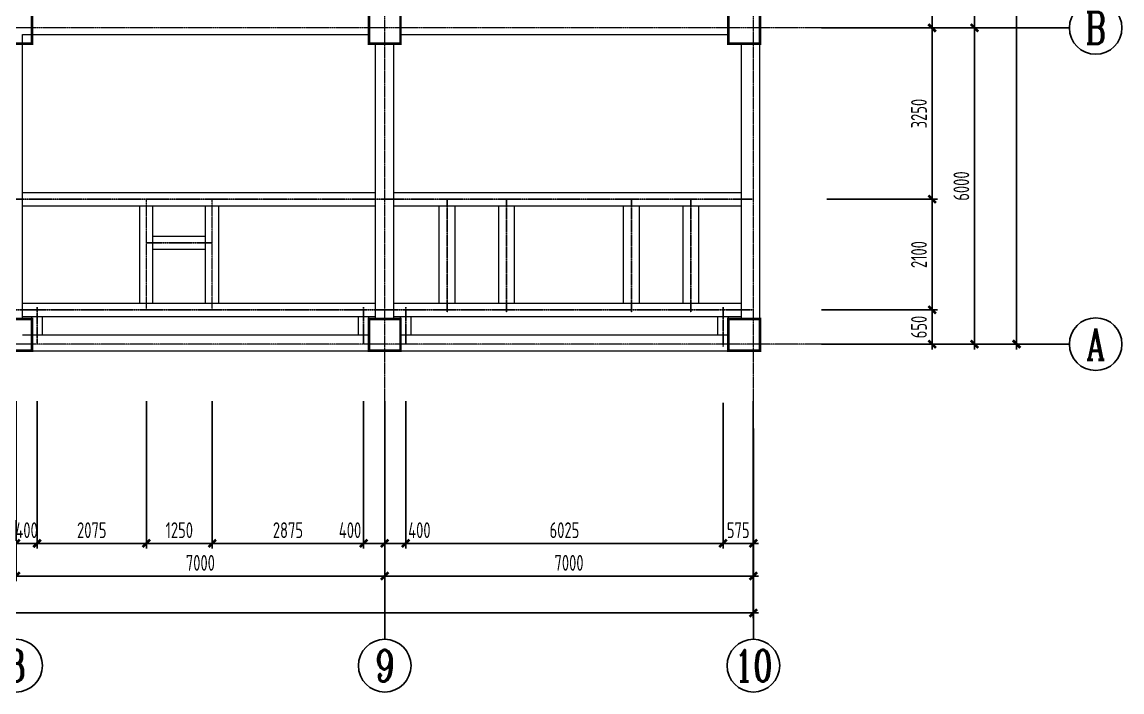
# Model space of a CAD drawing. Header units: millimetres. Extents: x 2470 to 71470, y 1213 to 29413.
# Drawn here: x 50582 to 71470, y 1213 to 13926 of the extents above; entities that cross this region are included whole.
import ezdxf
from ezdxf.enums import TextEntityAlignment as Align

# ---------------------------------------------------------------- set-up
doc = ezdxf.new("R2010")
doc.units = ezdxf.units.MM
doc.linetypes.add('CENTER', pattern=[2, 1.25, -0.25, 0.25, -0.25])
doc.linetypes.add('DASHED', pattern=[0.75, 0.5, -0.25])
for name, color, linetype in [('AXIS', 253, 'CENTER'), ('AXIS_DIM', 3, 'Continuous'), ('AXIS_NUM', 7, 'Continuous'), ('BEAM', 4, 'DASHED'), ('BEAM_CON', 4, 'Continuous'), ('COLU', 7, 'Continuous')]:
    doc.layers.add(name, color=color, linetype=linetype)
doc.styles.add('TSSD_Axis', font='Complex.shx', dxfattribs={"width": 0.7, "bigfont": 'hztxt.shx'})
doc.styles.add('TSSD_Dimension', font='Tssdeng.shx', dxfattribs={"width": 0.7, "bigfont": 'hztxt.shx'})
doc.dimstyles.new('TSSD_100_100$0', dxfattribs={"dimtxt": 300, "dimasz": 100, "dimexe": 100, "dimexo": 100, "dimgap": 100, "dimtad": 1, "dimdec": 0, "dimzin": 0, "dimdsep": 46, "dimtxsty": 'TSSD_Dimension', "dimblk": 'ARCHTICK', "dimblk1": 'ARCHTICK', "dimblk2": '_TSDBK', "dimcen": 0, "dimdle": 100, "dimclrt": 7, "dimadec": 1, "dimazin": 0, "dimtfac": 1, "dimtdec": 0, "dimtix": 1, "dimtmove": 2, "dimatfit": 3, "dimldrblk": '_TSDBK', "dimfxl": 1, "dimtolj": 1, "dimtzin": 0, "dimarcsym": 0})

# ---------------------------------------------------------------- blocks, each defined once
blk = doc.blocks.new('ts_axno')
at = {"color": 0, "linetype": 'ByBlock', "lineweight": -2}
blk.add_circle((0, 0), 0.5, dxfattribs=at)
at = {"color": 0, "linetype": 'ByBlock', "lineweight": -2, "style": 'TSSD_Axis', "width": 0.7}
blk.add_attdef('A', text='', height=0.6, dxfattribs=at).set_placement((0, 0), align=Align.MIDDLE_CENTER)
blk = doc.blocks.new('_ArchTick')
at = {"color": 0, "const_width": 0.5}
blk.add_lwpolyline([(-0.71, -0.71), (0.71, 0.71)], dxfattribs=at)
blk = doc.blocks.new('*D13')
at = {"layer": 'AXIS_DIM', "color": 0, "lineweight": -2, "transparency": 16777216}
for p, q in [((5059347, -91655), (5059347, -94455)), ((5066347, -91655), (5066347, -94455)), ((5059247, -94355), (5066447, -94355))]:
    blk.add_line(p, q, dxfattribs=at)
at = {"layer": 'Defpoints', "color": 0, "transparency": 16777216}
for p in [(5059347, -91555), (5066347, -91555), (5066347, -94355)]:
    blk.add_point(p, dxfattribs=at)
at = {"layer": 'AXIS_DIM', "color": 0, "lineweight": -2, "transparency": 16777216, "xscale": 100, "yscale": 100, "zscale": 100, "rotation": 180}
blk.add_blockref('_ArchTick', (5059347, -94355), dxfattribs=at)
at = {"layer": 'AXIS_DIM', "color": 0, "lineweight": -2, "transparency": 16777216, "xscale": 100, "yscale": 100, "zscale": 100}
blk.add_blockref('_ArchTick', (5066347, -94355), dxfattribs=at)
at = {"layer": 'AXIS_DIM', "color": 7, "transparency": 16777216, "insert": (5062847, -94105), "char_height": 300, "attachment_point": 5, "style": 'TSSD_Dimension'}
blk.add_mtext('\\A1;7000', dxfattribs=at)
blk = doc.blocks.new('_TSDBK')
blk.add_line((-1, 0), (1.5, 0))
at = {"const_width": 0.5}
blk.add_lwpolyline([(-0.7, -0.7), (0.7, 0.7)], dxfattribs=at)
blk = doc.blocks.new('*D14')
at = {"layer": 'AXIS_DIM', "color": 0, "lineweight": -2, "transparency": 16777216}
for p, q in [((5066347, -91655), (5066347, -94455)), ((5073347, -91655), (5073347, -94455)), ((5066247, -94355), (5073447, -94355))]:
    blk.add_line(p, q, dxfattribs=at)
at = {"layer": 'Defpoints', "color": 0, "transparency": 16777216}
for p in [(5066347, -91555), (5073347, -91555), (5073347, -94355)]:
    blk.add_point(p, dxfattribs=at)
at = {"layer": 'AXIS_DIM', "color": 0, "lineweight": -2, "transparency": 16777216, "xscale": 100, "yscale": 100, "zscale": 100, "rotation": 180}
blk.add_blockref('_ArchTick', (5066347, -94355), dxfattribs=at)
at = {"layer": 'AXIS_DIM', "color": 0, "lineweight": -2, "transparency": 16777216, "xscale": 100, "yscale": 100, "zscale": 100}
blk.add_blockref('_ArchTick', (5073347, -94355), dxfattribs=at)
at = {"layer": 'AXIS_DIM', "color": 7, "transparency": 16777216, "insert": (5069847, -94105), "char_height": 300, "attachment_point": 5, "style": 'TSSD_Dimension'}
blk.add_mtext('\\A1;7000', dxfattribs=at)
blk = doc.blocks.new('*D15')
at = {"layer": 'AXIS_DIM', "color": 0, "lineweight": -2, "transparency": 16777216}
for p, q in [((5018347, -91655), (5018347, -95155)), ((5073347, -91555), (5073347, -95155)), ((5018247, -95055), (5073447, -95055))]:
    blk.add_line(p, q, dxfattribs=at)
at = {"layer": 'Defpoints', "color": 0, "transparency": 16777216}
for p in [(5073347, -91455), (5018347, -91555), (5073347, -95055)]:
    blk.add_point(p, dxfattribs=at)
at = {"layer": 'AXIS_DIM', "color": 0, "lineweight": -2, "transparency": 16777216, "xscale": 100, "yscale": 100, "zscale": 100, "rotation": 180}
blk.add_blockref('_ArchTick', (5018347, -95055), dxfattribs=at)
at = {"layer": 'AXIS_DIM', "color": 0, "lineweight": -2, "transparency": 16777216, "xscale": 100, "yscale": 100, "zscale": 100}
blk.add_blockref('_ArchTick', (5073347, -95055), dxfattribs=at)
at = {"layer": 'AXIS_DIM', "color": 7, "transparency": 16777216, "insert": (5045847, -94805), "char_height": 300, "attachment_point": 5, "style": 'TSSD_Dimension'}
blk.add_mtext('\\A1;55000', dxfattribs=at)
blk = doc.blocks.new('*D36')
at = {"layer": 'AXIS_DIM', "color": 0, "lineweight": -2, "transparency": 16777216}
for p, q in [((5075447, -83955), (5077647, -83955)), ((5077547, -90055), (5077547, -83855)), ((5075447, -89955), (5077647, -89955))]:
    blk.add_line(p, q, dxfattribs=at)
at = {"layer": 'Defpoints', "color": 0, "transparency": 16777216}
for p in [(5075347, -83955), (5077547, -83955), (5075347, -89955)]:
    blk.add_point(p, dxfattribs=at)
at = {"layer": 'AXIS_DIM', "color": 0, "lineweight": -2, "transparency": 16777216, "xscale": 100, "yscale": 100, "zscale": 100}
for p, rotation in [((5077547, -83955), 90), ((5077547, -89955), 270)]:
    blk.add_blockref('_ArchTick', p, dxfattribs=dict(at, rotation=rotation))
at = {"layer": 'AXIS_DIM', "color": 7, "transparency": 16777216, "insert": (5077297, -86955), "char_height": 300, "attachment_point": 5, "rotation": 90, "style": 'TSSD_Dimension'}
blk.add_mtext('\\A1;6000', dxfattribs=at)
blk = doc.blocks.new('*D46')
at = {"layer": 'AXIS_DIM', "color": 0, "lineweight": -2, "transparency": 16777216}
for p, q in [((5075447, -80955), (5077647, -80955)), ((5077547, -84055), (5077547, -80855)), ((5075447, -83955), (5077647, -83955))]:
    blk.add_line(p, q, dxfattribs=at)
at = {"layer": 'Defpoints', "color": 0, "transparency": 16777216}
for p in [(5075347, -80955), (5077547, -80955), (5075347, -83955)]:
    blk.add_point(p, dxfattribs=at)
at = {"layer": 'AXIS_DIM', "color": 0, "lineweight": -2, "transparency": 16777216, "xscale": 100, "yscale": 100, "zscale": 100}
for p, rotation in [((5077547, -80955), 90), ((5077547, -83955), 270)]:
    blk.add_blockref('_ArchTick', p, dxfattribs=dict(at, rotation=rotation))
at = {"layer": 'AXIS_DIM', "color": 7, "transparency": 16777216, "insert": (5077297, -82455), "char_height": 300, "attachment_point": 5, "rotation": 90, "style": 'TSSD_Dimension'}
blk.add_mtext('\\A1;3000', dxfattribs=at)
blk = doc.blocks.new('*D48')
at = {"layer": 'AXIS_DIM', "color": 0, "lineweight": -2, "transparency": 16777216}
for p, q in [((5075447, -74955), (5078447, -74955)), ((5078347, -90055), (5078347, -74855)), ((5075447, -89955), (5078447, -89955))]:
    blk.add_line(p, q, dxfattribs=at)
at = {"layer": 'Defpoints', "color": 0, "transparency": 16777216}
for p in [(5075347, -74955), (5078347, -74955), (5075347, -89955)]:
    blk.add_point(p, dxfattribs=at)
at = {"layer": 'AXIS_DIM', "color": 0, "lineweight": -2, "transparency": 16777216, "xscale": 100, "yscale": 100, "zscale": 100}
for p, rotation in [((5078347, -74955), 90), ((5078347, -89955), 270)]:
    blk.add_blockref('_ArchTick', p, dxfattribs=dict(at, rotation=rotation))
at = {"layer": 'AXIS_DIM', "color": 7, "transparency": 16777216, "insert": (5078097, -82455), "char_height": 300, "attachment_point": 5, "rotation": 90, "style": 'TSSD_Dimension'}
blk.add_mtext('\\A1;15000', dxfattribs=at)
blk = doc.blocks.new('*D49')
at = {"layer": 'AXIS_DIM', "color": 0, "lineweight": -2, "transparency": 16777216}
for p, q in [((5074745, -87205), (5076842, -87205)), ((5076742, -89405), (5076742, -87105)), ((5074642, -89305), (5076842, -89305))]:
    blk.add_line(p, q, dxfattribs=at)
at = {"layer": 'Defpoints', "color": 0, "transparency": 16777216}
for p in [(5074645, -87205), (5076742, -87205), (5074542, -89305)]:
    blk.add_point(p, dxfattribs=at)
at = {"layer": 'AXIS_DIM', "color": 0, "lineweight": -2, "transparency": 16777216, "xscale": 100, "yscale": 100, "zscale": 100}
for p, rotation in [((5076742, -87205), 90), ((5076742, -89305), 270)]:
    blk.add_blockref('_ArchTick', p, dxfattribs=dict(at, rotation=rotation))
at = {"layer": 'AXIS_DIM', "color": 7, "transparency": 16777216, "insert": (5076492, -88255), "char_height": 300, "attachment_point": 5, "rotation": 90, "style": 'TSSD_Dimension'}
blk.add_mtext('\\A1;2100', dxfattribs=at)
blk = doc.blocks.new('*D50')
at = {"layer": 'AXIS_DIM', "color": 0, "lineweight": -2, "transparency": 16777216}
for p, q in [((5074642, -80955), (5076842, -80955)), ((5076742, -84055), (5076742, -80855)), ((5074642, -83955), (5076842, -83955))]:
    blk.add_line(p, q, dxfattribs=at)
at = {"layer": 'Defpoints', "color": 0, "transparency": 16777216}
for p in [(5074542, -80955), (5076742, -80955), (5074542, -83955)]:
    blk.add_point(p, dxfattribs=at)
at = {"layer": 'AXIS_DIM', "color": 0, "lineweight": -2, "transparency": 16777216, "xscale": 100, "yscale": 100, "zscale": 100}
for p, rotation in [((5076742, -80955), 90), ((5076742, -83955), 270)]:
    blk.add_blockref('_ArchTick', p, dxfattribs=dict(at, rotation=rotation))
at = {"layer": 'AXIS_DIM', "color": 7, "transparency": 16777216, "insert": (5076492, -82455), "char_height": 300, "attachment_point": 5, "rotation": 90, "style": 'TSSD_Dimension'}
blk.add_mtext('\\A1;3000', dxfattribs=at)
blk = doc.blocks.new('*D88')
at = {"layer": 'AXIS_DIM', "color": 0, "lineweight": -2, "transparency": 16777216}
for p, q in [((5065947, -91035), (5065947, -93835)), ((5066347, -91035), (5066347, -93835)), ((5065847, -93735), (5066447, -93735))]:
    blk.add_line(p, q, dxfattribs=at)
at = {"layer": 'Defpoints', "color": 0, "transparency": 16777216}
for p in [(5065947, -90935), (5066347, -90935), (5066347, -93735)]:
    blk.add_point(p, dxfattribs=at)
at = {"layer": 'AXIS_DIM', "color": 0, "lineweight": -2, "transparency": 16777216, "xscale": 100, "yscale": 100, "zscale": 100, "rotation": 180}
blk.add_blockref('_ArchTick', (5065947, -93735), dxfattribs=at)
at = {"layer": 'AXIS_DIM', "color": 0, "lineweight": -2, "transparency": 16777216, "xscale": 100, "yscale": 100, "zscale": 100}
blk.add_blockref('_ArchTick', (5066347, -93735), dxfattribs=at)
at = {"layer": 'AXIS_DIM', "color": 7, "transparency": 16777216, "insert": (5065689, -93485), "char_height": 300, "attachment_point": 5, "style": 'TSSD_Dimension'}
blk.add_mtext('\\A1;400', dxfattribs=at)
blk = doc.blocks.new('*D89')
at = {"layer": 'AXIS_DIM', "color": 0, "lineweight": -2, "transparency": 16777216}
for p, q in [((5059347, -91035), (5059347, -93835)), ((5059747, -91035), (5059747, -93835)), ((5059347, -93735), (5059247, -93735)), ((5059347, -93735), (5059747, -93735)), ((5059747, -93735), (5059847, -93735))]:
    blk.add_line(p, q, dxfattribs=at)
at = {"layer": 'Defpoints', "color": 0, "transparency": 16777216}
for p in [(5059347, -90935), (5059747, -90935), (5059747, -93735)]:
    blk.add_point(p, dxfattribs=at)
at = {"layer": 'AXIS_DIM', "color": 0, "lineweight": -2, "transparency": 16777216, "xscale": 100, "yscale": 100, "zscale": 100}
blk.add_blockref('_ArchTick', (5059347, -93735), dxfattribs=at)
at = {"layer": 'AXIS_DIM', "color": 0, "lineweight": -2, "transparency": 16777216, "xscale": 100, "yscale": 100, "zscale": 100, "rotation": 180}
blk.add_blockref('_ArchTick', (5059747, -93735), dxfattribs=at)
at = {"layer": 'AXIS_DIM', "color": 7, "transparency": 16777216, "insert": (5059547, -93485), "char_height": 300, "attachment_point": 5, "style": 'TSSD_Dimension'}
blk.add_mtext('\\A1;400', dxfattribs=at)
blk = doc.blocks.new('*D90')
at = {"layer": 'AXIS_DIM', "color": 0, "lineweight": -2, "transparency": 16777216}
for p, q in [((5059747, -91035), (5059747, -93835)), ((5061822, -91035), (5061822, -93835)), ((5059647, -93735), (5061922, -93735))]:
    blk.add_line(p, q, dxfattribs=at)
at = {"layer": 'Defpoints', "color": 0, "transparency": 16777216}
for p in [(5059747, -90935), (5061822, -90935), (5061822, -93735)]:
    blk.add_point(p, dxfattribs=at)
at = {"layer": 'AXIS_DIM', "color": 0, "lineweight": -2, "transparency": 16777216, "xscale": 100, "yscale": 100, "zscale": 100, "rotation": 180}
blk.add_blockref('_ArchTick', (5059747, -93735), dxfattribs=at)
at = {"layer": 'AXIS_DIM', "color": 0, "lineweight": -2, "transparency": 16777216, "xscale": 100, "yscale": 100, "zscale": 100}
blk.add_blockref('_ArchTick', (5061822, -93735), dxfattribs=at)
at = {"layer": 'AXIS_DIM', "color": 7, "transparency": 16777216, "insert": (5060785, -93485), "char_height": 300, "attachment_point": 5, "style": 'TSSD_Dimension'}
blk.add_mtext('\\A1;2075', dxfattribs=at)
blk = doc.blocks.new('*D91')
at = {"layer": 'AXIS_DIM', "color": 0, "lineweight": -2, "transparency": 16777216}
for p, q in [((5072772, -91066), (5072772, -93835)), ((5073347, -91035), (5073347, -93835)), ((5072772, -93735), (5072672, -93735)), ((5072772, -93735), (5073347, -93735)), ((5073347, -93735), (5073447, -93735))]:
    blk.add_line(p, q, dxfattribs=at)
at = {"layer": 'Defpoints', "color": 0, "transparency": 16777216}
for p in [(5072772, -90966), (5073347, -90935), (5073347, -93735)]:
    blk.add_point(p, dxfattribs=at)
at = {"layer": 'AXIS_DIM', "color": 0, "lineweight": -2, "transparency": 16777216, "xscale": 100, "yscale": 100, "zscale": 100}
blk.add_blockref('_ArchTick', (5072772, -93735), dxfattribs=at)
at = {"layer": 'AXIS_DIM', "color": 0, "lineweight": -2, "transparency": 16777216, "xscale": 100, "yscale": 100, "zscale": 100, "rotation": 180}
blk.add_blockref('_ArchTick', (5073347, -93735), dxfattribs=at)
at = {"layer": 'AXIS_DIM', "color": 7, "transparency": 16777216, "insert": (5073060, -93485), "char_height": 300, "attachment_point": 5, "style": 'TSSD_Dimension'}
blk.add_mtext('\\A1;575', dxfattribs=at)
blk = doc.blocks.new('*D92')
at = {"layer": 'AXIS_DIM', "color": 0, "lineweight": -2, "transparency": 16777216}
for p, q in [((5066347, -91035), (5066347, -93835)), ((5066747, -91035), (5066747, -93835)), ((5066247, -93735), (5066847, -93735))]:
    blk.add_line(p, q, dxfattribs=at)
at = {"layer": 'Defpoints', "color": 0, "transparency": 16777216}
for p in [(5066347, -90935), (5066747, -90935), (5066747, -93735)]:
    blk.add_point(p, dxfattribs=at)
at = {"layer": 'AXIS_DIM', "color": 0, "lineweight": -2, "transparency": 16777216, "xscale": 100, "yscale": 100, "zscale": 100, "rotation": 180}
blk.add_blockref('_ArchTick', (5066347, -93735), dxfattribs=at)
at = {"layer": 'AXIS_DIM', "color": 0, "lineweight": -2, "transparency": 16777216, "xscale": 100, "yscale": 100, "zscale": 100}
blk.add_blockref('_ArchTick', (5066747, -93735), dxfattribs=at)
at = {"layer": 'AXIS_DIM', "color": 7, "transparency": 16777216, "insert": (5067006, -93485), "char_height": 300, "attachment_point": 5, "style": 'TSSD_Dimension'}
blk.add_mtext('\\A1;400', dxfattribs=at)
blk = doc.blocks.new('*D93')
at = {"layer": 'AXIS_DIM', "color": 0, "lineweight": -2, "transparency": 16777216}
for p, q in [((5066747, -91035), (5066747, -93835)), ((5072772, -91066), (5072772, -93835)), ((5066647, -93735), (5072872, -93735))]:
    blk.add_line(p, q, dxfattribs=at)
at = {"layer": 'Defpoints', "color": 0, "transparency": 16777216}
for p in [(5066747, -90935), (5072772, -90966), (5072772, -93735)]:
    blk.add_point(p, dxfattribs=at)
at = {"layer": 'AXIS_DIM', "color": 0, "lineweight": -2, "transparency": 16777216, "xscale": 100, "yscale": 100, "zscale": 100, "rotation": 180}
blk.add_blockref('_ArchTick', (5066747, -93735), dxfattribs=at)
at = {"layer": 'AXIS_DIM', "color": 0, "lineweight": -2, "transparency": 16777216, "xscale": 100, "yscale": 100, "zscale": 100}
blk.add_blockref('_ArchTick', (5072772, -93735), dxfattribs=at)
at = {"layer": 'AXIS_DIM', "color": 7, "transparency": 16777216, "insert": (5069760, -93485), "char_height": 300, "attachment_point": 5, "style": 'TSSD_Dimension'}
blk.add_mtext('\\A1;6025', dxfattribs=at)
blk = doc.blocks.new('*D97')
at = {"layer": 'AXIS_DIM', "color": 0, "lineweight": -2, "transparency": 16777216}
for p, q in [((5074651, -83955), (5076842, -83955)), ((5076742, -87305), (5076742, -83855)), ((5074745, -87205), (5076842, -87205))]:
    blk.add_line(p, q, dxfattribs=at)
at = {"layer": 'Defpoints', "color": 0, "transparency": 16777216}
for p in [(5074551, -83955), (5076742, -83955), (5074645, -87205)]:
    blk.add_point(p, dxfattribs=at)
at = {"layer": 'AXIS_DIM', "color": 0, "lineweight": -2, "transparency": 16777216, "xscale": 100, "yscale": 100, "zscale": 100}
for p, rotation in [((5076742, -83955), 90), ((5076742, -87205), 270)]:
    blk.add_blockref('_ArchTick', p, dxfattribs=dict(at, rotation=rotation))
at = {"layer": 'AXIS_DIM', "color": 7, "transparency": 16777216, "insert": (5076492, -85580), "char_height": 300, "attachment_point": 5, "rotation": 90, "style": 'TSSD_Dimension'}
blk.add_mtext('\\A1;3250', dxfattribs=at)
blk = doc.blocks.new('*D101')
at = {"layer": 'AXIS_DIM', "color": 0, "lineweight": -2, "transparency": 16777216}
for p, q in [((5074642, -89305), (5076842, -89305)), ((5076742, -90055), (5076742, -89205)), ((5074642, -89955), (5076842, -89955))]:
    blk.add_line(p, q, dxfattribs=at)
at = {"layer": 'Defpoints', "color": 0, "transparency": 16777216}
for p in [(5074542, -89305), (5076742, -89305), (5074542, -89955)]:
    blk.add_point(p, dxfattribs=at)
at = {"layer": 'AXIS_DIM', "color": 0, "lineweight": -2, "transparency": 16777216, "xscale": 100, "yscale": 100, "zscale": 100}
for p, rotation in [((5076742, -89305), 90), ((5076742, -89955), 270)]:
    blk.add_blockref('_ArchTick', p, dxfattribs=dict(at, rotation=rotation))
at = {"layer": 'AXIS_DIM', "color": 7, "transparency": 16777216, "insert": (5076492, -89630), "char_height": 300, "attachment_point": 5, "rotation": 90, "style": 'TSSD_Dimension'}
blk.add_mtext('\\A1;650', dxfattribs=at)
blk = doc.blocks.new('*D44')
at = {"layer": 'AXIS_DIM', "color": 0, "lineweight": -2, "transparency": 16777216}
for p, q in [((5061822, -91035), (5061822, -93835)), ((5063072, -91035), (5063072, -93835)), ((5061722, -93735), (5063172, -93735))]:
    blk.add_line(p, q, dxfattribs=at)
at = {"layer": 'Defpoints', "color": 0, "transparency": 16777216}
for p in [(5061822, -90935), (5063072, -90935), (5063072, -93735)]:
    blk.add_point(p, dxfattribs=at)
at = {"layer": 'AXIS_DIM', "color": 0, "lineweight": -2, "transparency": 16777216, "xscale": 100, "yscale": 100, "zscale": 100, "rotation": 180}
blk.add_blockref('_ArchTick', (5061822, -93735), dxfattribs=at)
at = {"layer": 'AXIS_DIM', "color": 0, "lineweight": -2, "transparency": 16777216, "xscale": 100, "yscale": 100, "zscale": 100}
blk.add_blockref('_ArchTick', (5063072, -93735), dxfattribs=at)
at = {"layer": 'AXIS_DIM', "color": 7, "transparency": 16777216, "insert": (5062447, -93485), "char_height": 300, "attachment_point": 5, "style": 'TSSD_Dimension'}
blk.add_mtext('\\A1;1250', dxfattribs=at)
blk = doc.blocks.new('*D45')
at = {"layer": 'AXIS_DIM', "color": 0, "lineweight": -2, "transparency": 16777216}
for p, q in [((5063072, -91035), (5063072, -93835)), ((5065947, -91035), (5065947, -93835)), ((5062972, -93735), (5066047, -93735))]:
    blk.add_line(p, q, dxfattribs=at)
at = {"layer": 'Defpoints', "color": 0, "transparency": 16777216}
for p in [(5063072, -90935), (5065947, -90935), (5065947, -93735)]:
    blk.add_point(p, dxfattribs=at)
at = {"layer": 'AXIS_DIM', "color": 0, "lineweight": -2, "transparency": 16777216, "xscale": 100, "yscale": 100, "zscale": 100, "rotation": 180}
blk.add_blockref('_ArchTick', (5063072, -93735), dxfattribs=at)
at = {"layer": 'AXIS_DIM', "color": 0, "lineweight": -2, "transparency": 16777216, "xscale": 100, "yscale": 100, "zscale": 100}
blk.add_blockref('_ArchTick', (5065947, -93735), dxfattribs=at)
at = {"layer": 'AXIS_DIM', "color": 7, "transparency": 16777216, "insert": (5064510, -93485), "char_height": 300, "attachment_point": 5, "style": 'TSSD_Dimension'}
blk.add_mtext('\\A1;2875', dxfattribs=at)
blk = doc.blocks.new('1001')
at = {"layer": 'AXIS', "lineweight": 18}
for p, q in [((5066347.5, -91555.4), (5066347.5, -72955.4)), ((5073347.5, -91555.4), (5073347.5, -72955.4)), ((5076351.6, -83955.4), (5016347.5, -83955.4)), ((5061822.5, -89305.4), (5061822.5, -87205.4)), ((5063072.5, -89305.4), (5063072.5, -87205.4)), ((5076351.6, -89955.4), (5016347.5, -89955.4))]:
    blk.add_line(p, q, dxfattribs=at)
at = {"layer": 'AXIS'}
for p, q in [((5059272.5, -87205.4), (5073322.5, -87205.4)), ((5067532.5, -87205.4), (5067532.5, -89355.4)), ((5068662.5, -87205.4), (5068662.5, -89355.4)), ((5071032.5, -87205.4), (5071032.5, -89355.4)), ((5072162.5, -87205.4), (5072162.5, -89355.4)), ((5063072.5, -88035.4), (5061822.5, -88035.4)), ((5073347.5, -89305.4), (5035572.5, -89305.4)), ((5059747.5, -89255.4), (5059747.5, -89955.4)), ((5065947.5, -89955.4), (5065947.5, -89255.4)), ((5066747.5, -89955.4), (5066747.5, -89255.4)), ((5072772.5, -90001.5), (5072772.5, -89255.4))]:
    blk.add_line(p, q, dxfattribs=at)
at = {"layer": 'AXIS_NUM'}
for p, q in [((5075347.5, -83955.4), (5079347.5, -83955.4)), ((5075347.5, -89955.4), (5079347.5, -89955.4)), ((5066347.5, -91555.4), (5066347.5, -95555.4)), ((5073347.5, -91555.4), (5073347.5, -95555.4))]:
    blk.add_line(p, q, dxfattribs=at)
at = {"layer": 'BEAM', "lineweight": 18}
for p, q in [((5066172.5, -89480.4), (5066172.5, -84255.4)), ((5066522.5, -89480.4), (5066522.5, -84255.4)), ((5073122.5, -89480.4), (5073122.5, -87080.4)), ((5059472.5, -87330.4), (5066172.5, -87330.4)), ((5061697.5, -89180.4), (5061697.5, -87330.4)), ((5061947.5, -89180.4), (5061947.5, -87330.4)), ((5062947.5, -89180.4), (5062947.5, -87330.4)), ((5063197.5, -89180.4), (5063197.5, -87330.4)), ((5066522.5, -87330.4), (5073122.5, -87330.4)), ((5067382.5, -89180.4), (5067382.5, -87330.4)), ((5067682.5, -89180.4), (5067682.5, -87330.4)), ((5068512.5, -89180.4), (5068512.5, -87330.4)), ((5068812.5, -89180.4), (5068812.5, -87330.4)), ((5070882.5, -89180.4), (5070882.5, -87330.4)), ((5071182.5, -89180.4), (5071182.5, -87330.4)), ((5072012.5, -89180.4), (5072012.5, -87330.4)), ((5072312.5, -89180.4), (5072312.5, -87330.4)), ((5062947.5, -87910.4), (5061947.5, -87910.4)), ((5059472.5, -89180.4), (5059747.5, -89180.4)), ((5059747.5, -89180.4), (5065947.5, -89180.4)), ((5065947.5, -89180.4), (5066172.5, -89180.4)), ((5066522.5, -89180.4), (5066747.5, -89180.4)), ((5066747.5, -89180.4), (5072772.5, -89180.4)), ((5072772.5, -89180.4), (5073122.5, -89180.4)), ((5059472.5, -89480.4), (5059472.5, -89305.4)), ((5059472.5, -89430.4), (5059747.5, -89430.4)), ((5059647.5, -89780.4), (5059647.5, -89430.4)), ((5065947.5, -89430.4), (5066172.5, -89430.4)), ((5066047.5, -89480.4), (5066047.5, -89430.4)), ((5066522.5, -89430.4), (5066747.5, -89430.4)), ((5066647.5, -89480.4), (5066647.5, -89430.4)), ((5072772.5, -89430.4), (5073122.5, -89430.4)), ((5072872.5, -89826.5), (5072872.5, -89430.4)), ((5059472.5, -89780.4), (5059747.5, -89780.4)), ((5065947.5, -89780.4), (5066047.5, -89780.4)), ((5066647.5, -89780.4), (5066747.5, -89780.4)), ((5072772.5, -89780.4), (5072872.5, -89780.4))]:
    blk.add_line(p, q, dxfattribs=at)
at = {"layer": 'BEAM_CON', "lineweight": 18}
for p, q in [((5059472.5, -89305.4), (5059472.5, -84080.4)), ((5059472.5, -84780.4), (5059472.5, -84080.4)), ((5059472.5, -84080.4), (5066047.5, -84080.4)), ((5066647.5, -84080.4), (5072872.5, -84080.4)), ((5073122.5, -87080.4), (5073122.5, -84255.4)), ((5073472.5, -89480.4), (5073472.5, -84255.4)), ((5059472.5, -88555.4), (5059472.5, -85030.4)), ((5059472.5, -87080.4), (5066172.5, -87080.4)), ((5066522.5, -87080.4), (5073122.5, -87080.4)), ((5062947.5, -88160.4), (5061947.5, -88160.4)), ((5059472.5, -89180.4), (5059472.5, -88555.4)), ((5059472.5, -89480.4), (5059472.5, -89430.4)), ((5059747.5, -89430.4), (5065947.5, -89430.4)), ((5059847.5, -89780.4), (5059847.5, -89430.4)), ((5065847.5, -89780.4), (5065847.5, -89430.4)), ((5066747.5, -89430.4), (5072772.5, -89430.4)), ((5066847.5, -89780.4), (5066847.5, -89430.4)), ((5072672.5, -89780.4), (5072672.5, -89430.4)), ((5059747.5, -89780.4), (5065947.5, -89780.4)), ((5066747.5, -89780.4), (5072772.5, -89780.4)), ((5059472.5, -90080.4), (5059747.5, -90080.4)), ((5059747.5, -90080.4), (5065947.5, -90080.4)), ((5065947.5, -90080.4), (5066047.5, -90080.4)), ((5066647.5, -90080.4), (5066747.5, -90080.4)), ((5066747.5, -90080.4), (5072772.5, -90080.4)), ((5072772.5, -90080.4), (5072872.5, -90080.4))]:
    blk.add_line(p, q, dxfattribs=at)
at = {"layer": 'COLU', "const_width": 50}
for points in [[(5059647.5, -84255.4), (5059647.5, -83655.4), (5059047.5, -83655.4), (5059047.5, -84255.4)], [(5066647.5, -84255.4), (5066647.5, -83655.4), (5066047.5, -83655.4), (5066047.5, -84255.4)], [(5073472.5, -84255.4), (5073472.5, -83655.4), (5072872.5, -83655.4), (5072872.5, -84255.4)], [(5059647.5, -90080.4), (5059647.5, -89480.4), (5059047.5, -89480.4), (5059047.5, -90080.4)], [(5066647.5, -90080.4), (5066647.5, -89480.4), (5066047.5, -89480.4), (5066047.5, -90080.4)], [(5073472.5, -90080.4), (5073472.5, -89480.4), (5072872.5, -89480.4), (5072872.5, -90080.4)]]:
    blk.add_lwpolyline(points, close=True, dxfattribs=at)
at = {"layer": 'AXIS_NUM'}
ref = blk.add_blockref('ts_axno', (5079847.5, -83955.4), dxfattribs=dict(at, xscale=-1000, yscale=1000, zscale=1000))
ref.add_attrib('B', 'B', dxfattribs={"height": 600, "style": 'TSSD_Axis', "width": 0.7}).set_placement((5079847.5, -83955.4), align=Align.MIDDLE_CENTER)
ref = blk.add_blockref('ts_axno', (5079847.5, -89955.4), dxfattribs=dict(at, xscale=-1000, yscale=1000, zscale=1000))
ref.add_attrib('A', 'A', dxfattribs={"height": 600, "style": 'TSSD_Axis', "width": 0.7}).set_placement((5079847.5, -89955.4), align=Align.MIDDLE_CENTER)
ref = blk.add_blockref('ts_axno', (5059347.5, -96055.4), dxfattribs=dict(at, xscale=1000, yscale=1000, zscale=1000))
ref.add_attrib('8', '8', dxfattribs={"height": 600, "style": 'TSSD_Axis', "width": 0.7}).set_placement((5059347.5, -96055.4), align=Align.MIDDLE_CENTER)
ref = blk.add_blockref('ts_axno', (5066347.5, -96055.4), dxfattribs=dict(at, xscale=1000, yscale=1000, zscale=1000))
ref.add_attrib('9', '9', dxfattribs={"height": 600, "style": 'TSSD_Axis', "width": 0.7}).set_placement((5066347.5, -96055.4), align=Align.MIDDLE_CENTER)
ref = blk.add_blockref('ts_axno', (5073347.5, -96055.4), dxfattribs=dict(at, xscale=-1000, yscale=1000, zscale=1000, rotation=180))
ref.add_attrib('10', '10', dxfattribs={"height": 600, "style": 'TSSD_Axis', "width": 0.7}).set_placement((5073347.5, -96055.4), align=Align.MIDDLE_CENTER)
at = {"layer": 'AXIS_DIM'}
for base, p1, p2, angle, picture, middle in [((5078347.5, -74955.4), (5075347.5, -89955.4), (5075347.5, -74955.4), 90, '*D48', (5078097.5, -82455.4)), ((5076742.2, -80955.4), (5074542.2, -83955.4), (5074542.2, -80955.4), 90, '*D50', (5076492.2, -82455.4)), ((5077547.5, -80955.4), (5075347.5, -83955.4), (5075347.5, -80955.4), 90, '*D46', (5077297.5, -82455.4)), ((5076742.2, -83955.4), (5074644.6, -87205.4), (5074551, -83955.4), 90, '*D97', (5076492.2, -85580.4)), ((5077547.5, -83955.4), (5075347.5, -89955.4), (5075347.5, -83955.4), 90, '*D36', (5077297.5, -86955.4)), ((5076742.2, -87205.4), (5074542.2, -89305.4), (5074644.6, -87205.4), 90, '*D49', (5076492.2, -88255.4)), ((5076742.2, -89305.4), (5074542.2, -89955.4), (5074542.2, -89305.4), 90, '*D101', (5076492.2, -89630.4)), ((5059747.5, -93735.4), (5059347.5, -90935.4), (5059747.5, -90935.4), 180, '*D89', (5059547.5, -93485.4)), ((5061822.5, -93735.4), (5059747.5, -90935.4), (5061822.5, -90935.4), 180, '*D90', (5060785, -93485.4)), ((5063072.5, -93735.4), (5061822.5, -90935.4), (5063072.5, -90935.4), 180, '*D44', (5062447.5, -93485.4)), ((5065947.5, -93735.4), (5063072.5, -90935.4), (5065947.5, -90935.4), 180, '*D45', (5064510, -93485.4)), ((5072772.5, -93735.4), (5066747.5, -90935.4), (5072772.5, -90965.9), 180, '*D93', (5069760, -93485.4)), ((5073347.5, -93735.4), (5072772.5, -90965.9), (5073347.5, -90935.4), 180, '*D91', (5073060, -93485.4)), ((5073347.5, -95055.4), (5018347.5, -91555.4), (5073347.5, -91455.4), 180, '*D15', (5045847.5, -94805.4)), ((5066347.5, -94355.4), (5059347.5, -91555.4), (5066347.5, -91555.4), 180, '*D13', (5062847.5, -94105.4)), ((5073347.5, -94355.4), (5066347.5, -91555.4), (5073347.5, -91555.4), 180, '*D14', (5069847.5, -94105.4))]:
    dim = blk.add_linear_dim(base=base, p1=p1, p2=p2, angle=angle, dimstyle='TSSD_100_100$0', dxfattribs=at)
    dim.commit()
    dim.dimension.update_dxf_attribs({"geometry": picture, "text_midpoint": middle})
for base, p1, p2, picture, middle in [((5066347.5, -93735.4), (5065947.5, -90935.4), (5066347.5, -90935.4), '*D88', (5065689.4, -93485.4)), ((5066747.5, -93735.4), (5066347.5, -90935.4), (5066747.5, -90935.4), '*D92', (5067005.5, -93485.4))]:
    dim = blk.add_linear_dim(base=base, p1=p1, p2=p2, angle=180, dimstyle='TSSD_100_100$0', dxfattribs=at)
    dim.commit()
    dim.dimension.update_dxf_attribs({"geometry": picture, "text_midpoint": middle, "dimtype": 128})

msp = doc.modelspace()

# ---------------------------------------------------------------- block references
at = {"layer": 'BEAM', "linetype": 'ByBlock'}
msp.add_blockref('1001', (-5008878, 97768), dxfattribs=at)

doc.saveas('drawing.dxf')
